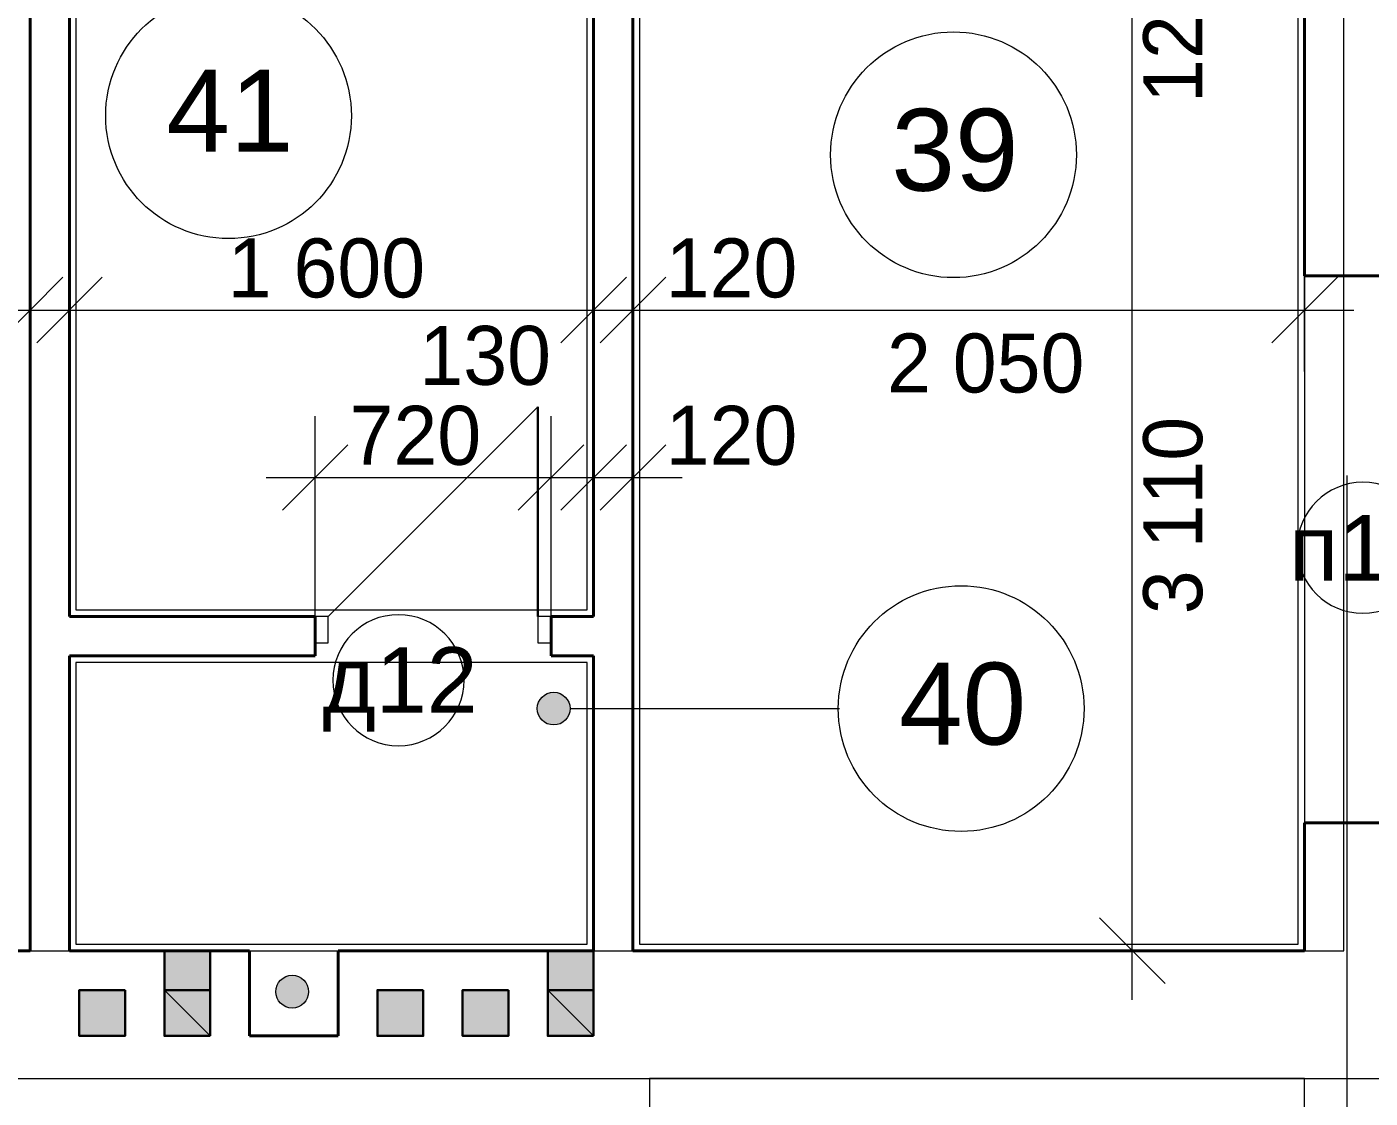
# Model space of a CAD drawing. Header units: millimetres. Extents: x 150455 to 593963, y -11068 to 166417.
# Drawn here: x 527297 to 531397, y 157556 to 160825 of the extents above; entities that cross this region are included whole.
import ezdxf
from ezdxf.enums import TextEntityAlignment as Align

# ---------------------------------------------------------------- set-up
doc = ezdxf.new("R2010")
doc.units = ezdxf.units.MM
doc.header["$MEASUREMENT"] = 0
doc.linetypes.add('Штриховая', pattern=[7000, 6000, -1000])
doc.linetypes.add('Штрихштриховая', pattern=[15500, 10000, -2000, 1500, -2000])
for name, color, linetype, lineweight in [('0_Ном._пера__19', 255, 'Continuous', 0), ('0_Ном._пера__41', 7, 'Continuous', 30), ('Двери ArchiCAD_Ном._пера__19', 255, 'Continuous', 0), ('Двери ArchiCAD_Ном._пера__21', 7, 'Continuous', 20), ('Двери ArchiCAD_Ном._пера__41', 7, 'Continuous', 30), ('Двери ArchiCAD_Ном._пера__61', 7, 'Continuous', 40), ('Интерьер- Перегородка_Ном._пера__61', 7, 'Continuous', 40), ('Колонны_Ном._пера__1', 7, 'Continuous', 13), ('Колонны_Ном._пера__21', 7, 'Continuous', 20), ('Колонны_Ном._пера__41', 7, 'Continuous', 30), ('Окна ArchiCAD_Ном._пера__12', 15, 'Continuous', 18), ('Паспорта зон ArchiCAD_Ном._пера__1', 7, 'Continuous', 13), ('перегородки_Ном._пера__21', 7, 'Continuous', 20), ('перегородки_Ном._пера__61', 7, 'Continuous', 40)]:
    doc.layers.add(name, color=color, linetype=linetype, lineweight=lineweight)
for name, color, linetype in [('Двери ArchiCAD', 7, 'Continuous'), ('Интерьер- Перегородка', 7, 'Continuous'), ('Колонны', 7, 'Continuous'), ('Маркеры дверей ArchiCAD', 7, 'Continuous'), ('Окна ArchiCAD', 7, 'Continuous'), ('перегородки', 7, 'Continuous'), ('Перекрытия', 7, 'Continuous'), ('Площі 1 пов.', 7, 'Continuous'), ('Розміри ОСЕЙ', 7, 'Continuous'), ('РОЗМІРИ ПЕРЕГОРОДОК', 7, 'Continuous')]:
    doc.layers.add(name, color=color, linetype=linetype)
for name, color, linetype, lineweight, true_color in [('Колонны_Ном._пера__4', 7, 'Continuous', 20, 0x016515), ('Маркеры дверей ArchiCAD_Ном._пера__3', 7, 'Continuous', 18, 0xdd5800), ('Перекрытия_Ном._пера__191', 7, 'Continuous', 0, 0xe8e8e8), ('Перекрытия_Ном._пера__222', 7, 'Continuous', 0, 0xe8e8e8), ('Перекрытия_Ном._пера__4', 7, 'Continuous', 20, 0x016515), ('Розміри ОСЕЙ_Ном._пера__98', 7, 'Continuous', 13, 0x001f3e), ('РОЗМІРИ ПЕРЕГОРОДОК_Ном._пера__98', 7, 'Continuous', 13, 0x001f3e)]:
    doc.layers.add(name, color=color, linetype=linetype, lineweight=lineweight, true_color=true_color)
doc.styles.add('СГЕНЕРИР_СТИЛЬ_1', font='')
doc.styles.add('СГЕНЕРИР_СТИЛЬ_2', font='')
doc.styles.add('СГЕНЕРИР_СТИЛЬ_3', font='')
doc.styles.get('СГЕНЕРИР_СТИЛЬ_1').set_extended_font_data('Arial')
doc.styles.get('СГЕНЕРИР_СТИЛЬ_2').set_extended_font_data('Century Gothic')
doc.styles.get('СГЕНЕРИР_СТИЛЬ_3').set_extended_font_data('Century Gothic', bold=True)
doc.dimstyles.new('СГЕНЕРИР_СТИЛЬ__1', dxfattribs={"dimtxt": 179.999995, "dimasz": 190, "dimexe": 0.18, "dimexo": 0, "dimgap": 0.09, "dimtad": 1, "dimtih": 1, "dimtoh": 1, "dimdec": 0, "dimzin": 0, "dimdsep": 46, "dimtxsty": 'СГЕНЕРИР_СТИЛЬ_2', "dimblk": 'ARROWHEAD_6', "dimblk1": 'ARROWHEAD_6', "dimblk2": 'ARROWHEAD_6', "dimcen": 0.09, "dimclrd": 256, "dimclre": 256, "dimclrt": 256, "dimadec": 0, "dimazin": 0, "dimtfac": 1, "dimtdec": 4, "dimtmove": 0, "dimatfit": 3, "dimfxl": 0, "dimtolj": 1, "dimtzin": 0, "dimarcsym": 0})
doc.dimstyles.new('СГЕНЕРИР_СТИЛЬ__10', dxfattribs={"dimtxt": 179.999995, "dimasz": 190, "dimexe": 0.18, "dimexo": 0, "dimgap": 0.09, "dimtad": 1, "dimtih": 1, "dimtoh": 1, "dimdec": 0, "dimzin": 0, "dimdsep": 46, "dimtxsty": 'СГЕНЕРИР_СТИЛЬ_2', "dimblk": 'ARROWHEAD_6', "dimblk1": 'ARROWHEAD_6', "dimblk2": 'ARROWHEAD_6', "dimcen": 0.09, "dimclrd": 256, "dimclre": 256, "dimclrt": 256, "dimadec": 0, "dimazin": 0, "dimtfac": 1, "dimtdec": 4, "dimtmove": 2, "dimatfit": 3, "dimfxl": 0, "dimtolj": 1, "dimtzin": 0, "dimarcsym": 0})
doc.dimstyles.new('СГЕНЕРИР_СТИЛЬ__15', dxfattribs={"dimtxt": 189.999998, "dimasz": 190, "dimexe": 0.18, "dimexo": 0, "dimgap": 0.09, "dimtad": 3, "dimdec": 0, "dimzin": 0, "dimdsep": 46, "dimtxsty": 'СГЕНЕРИР_СТИЛЬ_3', "dimblk": 'ARROWHEAD_6', "dimblk1": 'ARROWHEAD_6', "dimblk2": 'ARROWHEAD_6', "dimcen": 0.09, "dimclrd": 256, "dimclre": 256, "dimclrt": 256, "dimadec": 0, "dimazin": 0, "dimtfac": 1, "dimtdec": 4, "dimtmove": 0, "dimatfit": 3, "dimfxl": 0, "dimtolj": 1, "dimtzin": 0, "dimarcsym": 0})
doc.dimstyles.new('СГЕНЕРИР_СТИЛЬ__6', dxfattribs={"dimtxt": 179.999995, "dimasz": 190, "dimexe": 0.18, "dimexo": 0, "dimgap": 0.09, "dimtad": 3, "dimdec": 0, "dimzin": 0, "dimdsep": 46, "dimtxsty": 'СГЕНЕРИР_СТИЛЬ_2', "dimblk": 'ARROWHEAD_6', "dimblk1": 'ARROWHEAD_6', "dimblk2": 'ARROWHEAD_6', "dimcen": 0.09, "dimclrd": 256, "dimclre": 256, "dimclrt": 256, "dimadec": 0, "dimazin": 0, "dimtfac": 1, "dimtdec": 4, "dimtmove": 2, "dimatfit": 3, "dimfxl": 0, "dimtolj": 1, "dimtzin": 0, "dimarcsym": 0})
doc.dimstyles.new('СГЕНЕРИР_СТИЛЬ__7', dxfattribs={"dimtxt": 179.999995, "dimasz": 190, "dimexe": 0.18, "dimexo": 0, "dimgap": 0.09, "dimtad": 3, "dimdec": 0, "dimzin": 0, "dimdsep": 46, "dimtxsty": 'СГЕНЕРИР_СТИЛЬ_2', "dimblk": 'ARROWHEAD_6', "dimblk1": 'ARROWHEAD_6', "dimblk2": 'ARROWHEAD_6', "dimcen": 0.09, "dimclrd": 256, "dimclre": 256, "dimclrt": 256, "dimadec": 0, "dimazin": 0, "dimtfac": 1, "dimtdec": 4, "dimtmove": 0, "dimatfit": 3, "dimfxl": 0, "dimtolj": 1, "dimtzin": 0, "dimarcsym": 0})

# ---------------------------------------------------------------- blocks, each defined once
blk = doc.blocks.new('Перекрытие_4', base_point=(529197, 157615.6))
at = {"layer": 'Перекрытия_Ном._пера__222', "linetype": 'Continuous', "flags": 128}
blk.add_lwpolyline([(529197, 157615.6), (529197, 154955.6), (529197, 152185.6), (531197, 152185.6), (531197, 157615.6)], close=True, dxfattribs=at)
blk = doc.blocks.new('Перекрытие_5', base_point=(524857, 165385.6))
at = {"layer": 'Перекрытия_Ном._пера__191', "linetype": 'Continuous', "flags": 128}
blk.add_lwpolyline([(524857, 165385.6), (524857, 161585.6), (524857, 158005.6), (528996.8, 158005.6), (531317, 158005.6), (531317, 165385.6)], close=True, dxfattribs=at)
blk = doc.blocks.new('Приміщення для персоналу_39_13', base_point=(530125.4, 160434.9))
at = {"layer": 'Паспорта зон ArchiCAD_Ном._пера__1', "linetype": 'Continuous'}
blk.add_circle((530125.4, 160434.9), 375, dxfattribs=at)
at = {"linetype": 'Continuous', "lineweight": 0, "flags": 1}
for tag in ['ROOM_NAME', 'ROOM_AREA', 'ROOM_PERIM', 'ROOM_WALLS_SURF', 'ROOM_DOORS_SURF', 'ROOM_WINDS_SURF', 'ROOM_BASELEV', 'ROOM_HEIGHT', 'ROOM_NET_AREA', 'ROOM_REDUCED_AREA', 'ROOM_CALC_AREA', 'ROOM_VOLUME']:
    blk.add_attdef(tag, text='', height=200, dxfattribs=at).set_placement((530125.4, 160377.8), align=Align.BOTTOM_LEFT)
at = {"layer": 'Паспорта зон ArchiCAD_Ном._пера__1', "style": 'СГЕНЕРИР_СТИЛЬ_1'}
blk.add_attdef('ROOM_NUMBER', text='', height=250, dxfattribs=at).set_placement((529935.6, 160250.2), align=Align.BOTTOM_LEFT)
blk = doc.blocks.new('Умивальня з місцем для приб. ін_41_14', base_point=(527912.6, 160554))
at = {"layer": 'Паспорта зон ArchiCAD_Ном._пера__1', "linetype": 'Continuous'}
blk.add_circle((527912.6, 160554), 375, dxfattribs=at)
at = {"linetype": 'Continuous', "lineweight": 0, "flags": 1}
for tag in ['ROOM_NAME', 'ROOM_AREA', 'ROOM_PERIM', 'ROOM_WALLS_SURF', 'ROOM_DOORS_SURF', 'ROOM_WINDS_SURF', 'ROOM_BASELEV', 'ROOM_HEIGHT', 'ROOM_NET_AREA', 'ROOM_REDUCED_AREA', 'ROOM_CALC_AREA', 'ROOM_VOLUME']:
    blk.add_attdef(tag, text='', height=200, dxfattribs=at).set_placement((527912.6, 160496.9), align=Align.BOTTOM_LEFT)
at = {"layer": 'Паспорта зон ArchiCAD_Ном._пера__1', "style": 'СГЕНЕРИР_СТИЛЬ_1'}
blk.add_attdef('ROOM_NUMBER', text='', height=250, dxfattribs=at).set_placement((527722.9, 160369.4), align=Align.BOTTOM_LEFT)
blk = doc.blocks.new('С.В._40_19', base_point=(530148.7, 158744.5))
at = {"layer": 'Паспорта зон ArchiCAD_Ном._пера__1', "linetype": 'Continuous'}
blk.add_circle((530148.7, 158744.5), 375, dxfattribs=at)
at = {"linetype": 'Continuous', "lineweight": 0, "flags": 1}
for tag in ['ROOM_NAME', 'ROOM_AREA', 'ROOM_PERIM', 'ROOM_WALLS_SURF', 'ROOM_DOORS_SURF', 'ROOM_WINDS_SURF', 'ROOM_BASELEV', 'ROOM_HEIGHT', 'ROOM_NET_AREA', 'ROOM_REDUCED_AREA', 'ROOM_CALC_AREA', 'ROOM_VOLUME']:
    blk.add_attdef(tag, text='', height=200, dxfattribs=at).set_placement((530148.7, 158687.4), align=Align.BOTTOM_LEFT)
at = {"layer": 'Паспорта зон ArchiCAD_Ном._пера__1', "style": 'СГЕНЕРИР_СТИЛЬ_1'}
blk.add_attdef('ROOM_NUMBER', text='', height=250, dxfattribs=at).set_placement((529958.9, 158559.8), align=Align.BOTTOM_LEFT)
blk = doc.blocks.new('Проем дверной полуарочн 10_2')
at = {"layer": 'Двери ArchiCAD_Ном._пера__19', "linetype": 'Штриховая'}
for p, q in [((-835, 0), (835, 0)), ((-835, -510), (835, -510))]:
    blk.add_line(p, q, dxfattribs=at)
at = {"layer": 'Двери ArchiCAD_Ном._пера__61', "linetype": 'Continuous'}
for p, q in [((-835, 0), (-835, -510)), ((835, 0), (835, -510))]:
    blk.add_line(p, q, dxfattribs=at)
blk = doc.blocks.new('Маркер двери 12_40')
at = {"layer": 'Маркеры дверей ArchiCAD_Ном._пера__3', "linetype": 'Continuous'}
for start, end in [(0, 180), (180, 0)]:
    blk.add_arc((-4.8, -332.2), 200, start, end, dxfattribs=at)
at = {"layer": 'Маркеры дверей ArchiCAD_Ном._пера__3', "insert": (98.5, -558), "char_height": 200, "attachment_point": 7, "rotation": 90, "style": 'СГЕНЕРИР_СТИЛЬ_1'}
blk.add_mtext('{\\C7;п10}', dxfattribs=at)
blk = doc.blocks.new('Стена_2', base_point=(531707, 165895.6))
at = {"layer": 'Интерьер- Перегородка_Ном._пера__61', "linetype": 'Continuous', "flags": 128}
for points in [[(531197, 161115.2), (531197, 160065.6)], [(531197, 158395.6), (531197, 158005.6)]]:
    blk.add_lwpolyline(points, dxfattribs=at)
at = {"layer": 'Двери ArchiCAD', "color": 255, "linetype": 'Штриховая', "lineweight": 0, "zscale": 1000, "rotation": 270}
blk.add_blockref('Проем дверной полуарочн 10_2', (531707, 159230.6), dxfattribs=at)
at = {"layer": 'Маркеры дверей ArchiCAD_Ном._пера__3', "rotation": 270}
blk.add_blockref('Маркер двери 12_40', (531707, 159230.6), dxfattribs=at)
blk = doc.blocks.new('Ниша 12')
at = {"layer": 'Окна ArchiCAD_Ном._пера__12', "linetype": 'Continuous'}
blk.add_line((-135, 260), (135, 260), dxfattribs=at)
blk = doc.blocks.new('Стена_8', base_point=(524987, 157495.6))
at = {"layer": 'Интерьер- Перегородка_Ном._пера__61', "linetype": 'Continuous'}
for p, q in [((527977, 158005.6), (527977, 157745.6)), ((528247, 158005.6), (528247, 157745.6)), ((527977, 157745.6), (528247, 157745.6))]:
    blk.add_line(p, q, dxfattribs=at)
at = {"layer": 'Интерьер- Перегородка_Ном._пера__61', "linetype": 'Continuous', "flags": 128}
for points in [[(527307, 158005.6), (524987, 158005.6)], [(527977, 158005.6), (527427, 158005.6)], [(529027, 158005.6), (528247, 158005.6)], [(531197, 158005.6), (529147, 158005.6)]]:
    blk.add_lwpolyline(points, dxfattribs=at)
at = {"layer": 'Окна ArchiCAD', "color": 15, "linetype": 'Continuous', "lineweight": 18, "zscale": 1000}
blk.add_blockref('Ниша 12', (528112, 157745.6), dxfattribs=at)
blk = doc.blocks.new('Стена_64', base_point=(529147, 161235.2))
at = {"layer": 'перегородки_Ном._пера__61', "linetype": 'Continuous', "flags": 128}
for points in [[(529027, 161115.2), (529027, 159025.6)], [(529147, 158005.6), (529147, 161115.2)], [(529027, 158905.6), (529027, 158005.6)]]:
    blk.add_lwpolyline(points, dxfattribs=at)
blk = doc.blocks.new('Стена_65', base_point=(527427, 161235.2))
at = {"layer": 'перегородки_Ном._пера__61', "linetype": 'Continuous', "flags": 128}
for points in [[(527307, 161115.2), (527307, 158005.6)], [(527427, 159025.6), (527427, 161115.2)], [(527427, 158005.6), (527427, 158905.6)]]:
    blk.add_lwpolyline(points, dxfattribs=at)
blk = doc.blocks.new('Д1 Витрина 1 10_4')
at = {"layer": 'Двери ArchiCAD_Ном._пера__21', "linetype": 'Continuous'}
for p, q in [((-320, 0), (320, 640)), ((-360, 0), (-360, -80)), ((-320, 0), (-360, 0)), ((-320, -40), (-320, 0)), ((320, 0), (320, -40)), ((360, 0), (320, 0)), ((360, -80), (360, 0)), ((-320, -65.4), (-320, -40)), ((320, -40), (320, -65.4)), ((-360, -80), (-320, -80)), ((-320, -80), (-320, -65.4)), ((320, -65.4), (320, -80)), ((320, -80), (360, -80))]:
    blk.add_line(p, q, dxfattribs=at)
at = {"layer": 'Двери ArchiCAD_Ном._пера__41', "linetype": 'Continuous'}
blk.add_line((320, 0), (320, 640), dxfattribs=at)
at = {"layer": 'Двери ArchiCAD_Ном._пера__61', "linetype": 'Continuous'}
for p, q in [((-360, 0), (-360, -120)), ((360, 0), (360, -120))]:
    blk.add_line(p, q, dxfattribs=at)
blk = doc.blocks.new('Маркер двери 10_15')
at = {"layer": 'Маркеры дверей ArchiCAD_Ном._пера__3', "linetype": 'Continuous'}
for start, end in [(0, 180), (180, 0)]:
    blk.add_arc((105.7, 74.5), 200, start, end, dxfattribs=at)
at = {"layer": 'Маркеры дверей ArchiCAD_Ном._пера__3', "style": 'СГЕНЕРИР_СТИЛЬ_1'}
blk.add_attdef('AC_WIDO_ID', text='', height=200, rotation=180, dxfattribs=at).set_placement((337.9, 233.7), align=Align.BOTTOM_LEFT)
blk = doc.blocks.new('Стена_69', base_point=(529147, 158905.6))
at = {"layer": 'перегородки_Ном._пера__61', "linetype": 'Continuous', "flags": 128}
for points in [[(528177, 159025.6), (527427, 159025.6)], [(529027, 159025.6), (528897, 159025.6)], [(527427, 158905.6), (528177, 158905.6)], [(528897, 158905.6), (529027, 158905.6)]]:
    blk.add_lwpolyline(points, dxfattribs=at)
at = {"layer": 'Двери ArchiCAD', "color": 15, "linetype": 'Continuous', "lineweight": 18, "zscale": 1000}
blk.add_blockref('Д1 Витрина 1 10_4', (528537, 159025.6), dxfattribs=at)
at = {"layer": 'Маркеры дверей ArchiCAD', "color": 32, "lineweight": 18, "true_color": 0xdd5800}
ref = blk.add_blockref('Маркер двери 10_15', (528537, 158905.6), dxfattribs=dict(at, rotation=180))
ref.add_attrib('AC_WIDO_ID', 'д12', dxfattribs={"layer": 'Маркеры дверей ArchiCAD_Ном._пера__3', "color": 32, "lineweight": 18, "true_color": 0xdd5800, "height": 200, "rotation": 360, "style": 'СГЕНЕРИР_СТИЛЬ_1'}).set_placement((528199.1, 158672), align=Align.BOTTOM_LEFT)
blk = doc.blocks.new('Линия_16', base_point=(528905.1, 158744.5))
at = {"layer": 'перегородки', "linetype": 'Continuous', "lineweight": 0, "true_color": 0x000000}
blk.add_hatch(color=18, dxfattribs=at).paths.add_polyline_path([(528955.1, 158744.5), (528951.3, 158763.7), (528940.5, 158779.9), (528924.3, 158790.7), (528905.1, 158794.5), (528886, 158790.7), (528869.8, 158779.9), (528859, 158763.7), (528855.1, 158744.5), (528859, 158725.4), (528869.8, 158709.2), (528886, 158698.3), (528905.1, 158694.5), (528924.3, 158698.3), (528940.5, 158709.2), (528951.3, 158725.4)])
at = {"layer": 'перегородки_Ном._пера__21', "linetype": 'Continuous'}
blk.add_line((528955.1, 158744.5), (529777, 158744.5), dxfattribs=at)
blk.add_circle((528905.1, 158744.5), 50, dxfattribs=at)
blk = doc.blocks.new('*D487')
at = {"layer": 'РОЗМІРИ ПЕРЕГОРОДОК_Ном._пера__98', "linetype": 'Continuous'}
for p, q in [((524987, 158915.2), (524987, 160148.5)), ((527307, 159773.5), (527307, 160148.5)), ((525087, 160061), (524887, 159861)), ((527407, 160061), (527207, 159861)), ((524837, 159961), (524987, 159961)), ((524987, 159961), (527307, 159961))]:
    blk.add_line(p, q, dxfattribs=at)
at = {"layer": 'РОЗМІРИ ПЕРЕГОРОДОК_Ном._пера__98', "char_height": 180, "attachment_point": 7, "style": 'СГЕНЕРИР_СТИЛЬ_2'}
for s, insert in [('{2\xa0320}', (525590, 159997)), ('{120}', (526785.2, 159997))]:
    blk.add_mtext(s, dxfattribs=dict(at, insert=insert))
blk = doc.blocks.new('ARROWHEAD_6')
at = {"color": 0, "linetype": 'Continuous', "lineweight": 0}
for p, q in [((-0.5, -0.5), (0.5, 0.5)), ((0, 0), (-1, 0))]:
    blk.add_line(p, q, dxfattribs=at)
blk = doc.blocks.new('*D488')
at = {"layer": 'РОЗМІРИ ПЕРЕГОРОДОК_Ном._пера__98', "linetype": 'Continuous'}
for p, q in [((527307, 159773.5), (527307, 160148.5)), ((527427, 159773.5), (527427, 160148.5)), ((527407, 160061), (527207, 159861)), ((527527, 160061), (527327, 159861)), ((527307, 159961), (527427, 159961))]:
    blk.add_line(p, q, dxfattribs=at)
blk = doc.blocks.new('*D489')
at = {"layer": 'РОЗМІРИ ПЕРЕГОРОДОК_Ном._пера__98', "linetype": 'Continuous'}
for p, q in [((527427, 159773.5), (527427, 160148.5)), ((529027, 159773.5), (529027, 160148.5)), ((527527, 160061), (527327, 159861)), ((529127, 160061), (528927, 159861)), ((527427, 159961), (529027, 159961))]:
    blk.add_line(p, q, dxfattribs=at)
at = {"layer": 'РОЗМІРИ ПЕРЕГОРОДОК_Ном._пера__98', "insert": (527910.2, 159997), "char_height": 180, "attachment_point": 7, "style": 'СГЕНЕРИР_СТИЛЬ_2'}
blk.add_mtext('{1\xa0600}', dxfattribs=at)
blk = doc.blocks.new('*D490')
at = {"layer": 'РОЗМІРИ ПЕРЕГОРОДОК_Ном._пера__98', "linetype": 'Continuous'}
for p, q in [((529027, 159773.5), (529027, 160148.5)), ((529147, 159773.5), (529147, 160148.5)), ((529127, 160061), (528927, 159861)), ((529247, 160061), (529047, 159861)), ((529027, 159961), (529147, 159961))]:
    blk.add_line(p, q, dxfattribs=at)
blk = doc.blocks.new('*D491')
at = {"layer": 'РОЗМІРИ ПЕРЕГОРОДОК_Ном._пера__98', "linetype": 'Continuous'}
for p, q in [((531197, 159773.5), (531197, 161115.2)), ((529147, 159773.5), (529147, 160148.5)), ((529247, 160061), (529047, 159861)), ((531097, 159861), (531297, 160061)), ((529147, 159961), (531197, 159961)), ((531197, 159961), (531347, 159961))]:
    blk.add_line(p, q, dxfattribs=at)
at = {"layer": 'РОЗМІРИ ПЕРЕГОРОДОК_Ном._пера__98', "char_height": 180, "attachment_point": 7, "style": 'СГЕНЕРИР_СТИЛЬ_2'}
for s, insert in [('{120}', (529247, 159997)), ('{2\xa0050}', (529922.4, 159706.8))]:
    blk.add_mtext(s, dxfattribs=dict(at, insert=insert))
blk = doc.blocks.new('*D492')
at = {"layer": 'РОЗМІРИ ПЕРЕГОРОДОК_Ном._пера__98', "linetype": 'Continuous'}
for p, q in [((528177, 159025.6), (528177, 159637.6)), ((528897, 159025.6), (528897, 159637.6)), ((528277, 159550.1), (528077, 159350.1)), ((528997, 159550.1), (528797, 159350.1)), ((528027, 159450.1), (528177, 159450.1)), ((528177, 159450.1), (528897, 159450.1))]:
    blk.add_line(p, q, dxfattribs=at)
at = {"layer": 'РОЗМІРИ ПЕРЕГОРОДОК_Ном._пера__98', "char_height": 180, "attachment_point": 7, "style": 'СГЕНЕРИР_СТИЛЬ_2'}
for s, insert in [('{130}', (528495.1, 159730.1)), ('{720}', (528282.1, 159486.1))]:
    blk.add_mtext(s, dxfattribs=dict(at, insert=insert))
blk = doc.blocks.new('*D493')
at = {"layer": 'РОЗМІРИ ПЕРЕГОРОДОК_Ном._пера__98', "linetype": 'Continuous'}
for p, q in [((528897, 159025.6), (528897, 159637.6)), ((529027, 159262.6), (529027, 159637.6)), ((528997, 159550.1), (528797, 159350.1)), ((528927, 159350.1), (529127, 159550.1)), ((528897, 159450.1), (529027, 159450.1))]:
    blk.add_line(p, q, dxfattribs=at)
blk = doc.blocks.new('*D494')
at = {"layer": 'РОЗМІРИ ПЕРЕГОРОДОК_Ном._пера__98', "linetype": 'Continuous'}
for p, q in [((529027, 159262.6), (529027, 159637.6)), ((529147, 159262.6), (529147, 159637.6)), ((528927, 159350.1), (529127, 159550.1)), ((529247, 159550.1), (529047, 159350.1)), ((529027, 159450.1), (529147, 159450.1)), ((529147, 159450.1), (529297, 159450.1))]:
    blk.add_line(p, q, dxfattribs=at)
at = {"layer": 'РОЗМІРИ ПЕРЕГОРОДОК_Ном._пера__98', "insert": (529247, 159486.1), "char_height": 180, "attachment_point": 7, "style": 'СГЕНЕРИР_СТИЛЬ_2'}
blk.add_mtext('{120}', dxfattribs=at)
blk = doc.blocks.new('*D504')
at = {"layer": 'РОЗМІРИ ПЕРЕГОРОДОК_Ном._пера__98', "linetype": 'Continuous'}
for p, q in [((530571, 161215.2), (530771, 161015.2)), ((530858.5, 161115.2), (530483.5, 161115.2)), ((530671, 158005.6), (530671, 161115.2)), ((530571, 158105.6), (530771, 157905.6)), ((531197, 158005.6), (530483.5, 158005.6)), ((530671, 157855.6), (530671, 158005.6))]:
    blk.add_line(p, q, dxfattribs=at)
at = {"layer": 'РОЗМІРИ ПЕРЕГОРОДОК_Ном._пера__98', "char_height": 180, "attachment_point": 7, "rotation": 90, "style": 'СГЕНЕРИР_СТИЛЬ_2'}
for s, insert in [('{120}', (530887, 160593.4)), ('{3\xa0110}', (530887, 159032.7))]:
    blk.add_mtext(s, dxfattribs=dict(at, insert=insert))
blk = doc.blocks.new('*D505')
at = {"layer": 'РОЗМІРИ ПЕРЕГОРОДОК_Ном._пера__98', "linetype": 'Continuous'}
for p, q in [((530571, 161335.2), (530771, 161135.2)), ((530858.5, 161235.2), (530483.5, 161235.2)), ((530571, 161215.2), (530771, 161015.2)), ((530671, 161115.2), (530671, 161235.2)), ((530858.5, 161115.2), (530483.5, 161115.2))]:
    blk.add_line(p, q, dxfattribs=at)
blk = doc.blocks.new('*D506')
at = {"layer": 'РОЗМІРИ ПЕРЕГОРОДОК_Ном._пера__98', "linetype": 'Continuous'}
for p, q in [((530571, 163665.6), (530771, 163465.6)), ((530858.5, 163565.6), (530483.5, 163565.6)), ((530671, 161235.2), (530671, 163565.6)), ((530571, 161335.2), (530771, 161135.2)), ((530858.5, 161235.2), (530483.5, 161235.2))]:
    blk.add_line(p, q, dxfattribs=at)
at = {"layer": 'РОЗМІРИ ПЕРЕГОРОДОК_Ном._пера__98', "char_height": 180, "attachment_point": 7, "rotation": 90, "style": 'СГЕНЕРИР_СТИЛЬ_2'}
for s, insert in [('{120}', (530509.4, 163043.8)), ('{2\xa0330}', (530887, 161437.6))]:
    blk.add_mtext(s, dxfattribs=dict(at, insert=insert))
blk = doc.blocks.new('*D507')
at = {"layer": 'РОЗМІРИ ПЕРЕГОРОДОК_Ном._пера__98', "linetype": 'Continuous'}
for p, q in [((530571, 163785.6), (530771, 163585.6)), ((530858.5, 163685.6), (530483.5, 163685.6)), ((530671, 163565.6), (530671, 163685.6)), ((530571, 163665.6), (530771, 163465.6)), ((530858.5, 163565.6), (530483.5, 163565.6))]:
    blk.add_line(p, q, dxfattribs=at)
blk = doc.blocks.new('*D508')
at = {"layer": 'РОЗМІРИ ПЕРЕГОРОДОК_Ном._пера__98', "linetype": 'Continuous'}
for p, q in [((530671, 165385.6), (530671, 165535.6)), ((530771, 165285.6), (530571, 165485.6)), ((531197, 165385.6), (530483.5, 165385.6)), ((530671, 163685.6), (530671, 165385.6)), ((530571, 163785.6), (530771, 163585.6)), ((530858.5, 163685.6), (530483.5, 163685.6))]:
    blk.add_line(p, q, dxfattribs=at)
at = {"layer": 'РОЗМІРИ ПЕРЕГОРОДОК_Ном._пера__98', "insert": (530887, 164218.8), "char_height": 180, "attachment_point": 7, "rotation": 90, "style": 'СГЕНЕРИР_СТИЛЬ_2'}
blk.add_mtext('{1\xa0700}', dxfattribs=at)
blk = doc.blocks.new('Колонна_9', base_point=(528107, 157880.5))
at = {"layer": 'Колонны', "linetype": 'Continuous', "lineweight": 0, "true_color": 0xffffff}
blk.add_hatch(color=7, dxfattribs=at).paths.add_polyline_path([(528157, 157880.5, 0.414214), (528107, 157930.5, 0.414214), (528057, 157880.5, 0.414214), (528107, 157830.5, 0.414214)])
at = {"layer": 'Колонны_Ном._пера__21', "linetype": 'Continuous'}
blk.add_circle((528107, 157880.5), 50, dxfattribs=at)
blk = doc.blocks.new('Колонна_21', base_point=(528437, 157815.6))
at = {"layer": 'Колонны_Ном._пера__4', "linetype": 'Continuous'}
blk.add_hatch(color=256, dxfattribs=at).paths.add_polyline_path([(528507, 157885.6), (528367, 157885.6), (528367, 157745.6), (528507, 157745.6)])
at = {"layer": 'Колонны_Ном._пера__41', "linetype": 'Continuous', "flags": 128}
blk.add_lwpolyline([(528507, 157885.6), (528367, 157885.6), (528367, 157745.6), (528507, 157745.6)], close=True, dxfattribs=at)
blk = doc.blocks.new('Колонна_22', base_point=(528697, 157815.6))
at = {"layer": 'Колонны_Ном._пера__4', "linetype": 'Continuous'}
blk.add_hatch(color=256, dxfattribs=at).paths.add_polyline_path([(528767, 157885.6), (528627, 157885.6), (528627, 157745.6), (528767, 157745.6)])
at = {"layer": 'Колонны_Ном._пера__41', "linetype": 'Continuous', "flags": 128}
blk.add_lwpolyline([(528767, 157885.6), (528627, 157885.6), (528627, 157745.6), (528767, 157745.6)], close=True, dxfattribs=at)
blk = doc.blocks.new('Колонна_32', base_point=(528957, 157815.6))
at = {"layer": 'Колонны', "linetype": 'Continuous', "lineweight": 0, "true_color": 0xffffff}
blk.add_hatch(color=7, dxfattribs=at).paths.add_polyline_path([(529027, 157745.6), (529027, 157885.6), (528887, 157885.6), (528887, 157745.6)])
at = {"layer": 'Колонны_Ном._пера__1', "linetype": 'Continuous'}
blk.add_line((529027, 157745.6), (528887, 157885.6), dxfattribs=at)
at = {"layer": 'Колонны_Ном._пера__41', "linetype": 'Continuous', "flags": 128}
blk.add_lwpolyline([(529027, 157745.6), (529027, 157885.6), (528887, 157885.6), (528887, 157745.6)], close=True, dxfattribs=at)
blk = doc.blocks.new('Колонна_33', base_point=(527787, 157815.6))
at = {"layer": 'Колонны', "linetype": 'Continuous', "lineweight": 0, "true_color": 0xffffff}
blk.add_hatch(color=7, dxfattribs=at).paths.add_polyline_path([(527857, 157745.6), (527857, 157885.6), (527717, 157885.6), (527717, 157745.6)])
at = {"layer": 'Колонны_Ном._пера__1', "linetype": 'Continuous'}
blk.add_line((527857, 157745.6), (527717, 157885.6), dxfattribs=at)
at = {"layer": 'Колонны_Ном._пера__41', "linetype": 'Continuous', "flags": 128}
blk.add_lwpolyline([(527857, 157745.6), (527857, 157885.6), (527717, 157885.6), (527717, 157745.6)], close=True, dxfattribs=at)
blk = doc.blocks.new('Колонна_34', base_point=(527527, 157815.6))
at = {"layer": 'Колонны_Ном._пера__4', "linetype": 'Continuous'}
blk.add_hatch(color=256, dxfattribs=at).paths.add_polyline_path([(527597, 157885.6), (527457, 157885.6), (527457, 157745.6), (527597, 157745.6)])
at = {"layer": 'Колонны_Ном._пера__41', "linetype": 'Continuous', "flags": 128}
blk.add_lwpolyline([(527597, 157885.6), (527457, 157885.6), (527457, 157745.6), (527597, 157745.6)], close=True, dxfattribs=at)
blk = doc.blocks.new('Линия_41', base_point=(531327, 133556.4))
at = {"layer": 'Перекрытия_Ном._пера__4', "linetype": 'Штрихштриховая'}
blk.add_line((531327, 133956.4), (531327, 165895.6), dxfattribs=at)
blk = doc.blocks.new('Линия_42', base_point=(523648.7, 157615.6))
at = {"layer": 'Перекрытия_Ном._пера__4', "linetype": 'Штрихштриховая'}
blk.add_line((523648.7, 157615.6), (549954.3, 157615.6), dxfattribs=at)
blk = doc.blocks.new('*D870')
at = {"layer": 'Розміри ОСЕЙ_Ном._пера__98', "linetype": 'Continuous'}
for p, q in [((548733.7, 142565.6), (548533.7, 142765.6)), ((548446.2, 142665.6), (548821.2, 142665.6)), ((548633.7, 142665.6), (548633.7, 142325.6)), ((548733.7, 142225.6), (548533.7, 142425.6)), ((548446.2, 142325.6), (548821.2, 142325.6))]:
    blk.add_line(p, q, dxfattribs=at)
blk = doc.blocks.new('*D871')
at = {"layer": 'Розміри ОСЕЙ_Ном._пера__98', "linetype": 'Continuous'}
for p, q in [((548733.7, 142225.6), (548533.7, 142425.6)), ((548446.2, 142325.6), (548821.2, 142325.6)), ((548633.7, 142325.6), (548633.7, 141975.6)), ((548733.7, 141875.6), (548533.7, 142075.6)), ((548446.2, 141975.6), (548821.2, 141975.6))]:
    blk.add_line(p, q, dxfattribs=at)
blk = doc.blocks.new('*D872')
at = {"layer": 'Розміри ОСЕЙ_Ном._пера__98', "linetype": 'Continuous'}
for p, q in [((548733.7, 141875.6), (548533.7, 142075.6)), ((548446.2, 141975.6), (548821.2, 141975.6)), ((548633.7, 141975.6), (548633.7, 141685.6)), ((548533.7, 141785.6), (548733.7, 141585.6)), ((548446.2, 141685.6), (548821.2, 141685.6)), ((548633.7, 141685.6), (548633.7, 141535.6))]:
    blk.add_line(p, q, dxfattribs=at)
at = {"layer": 'Розміри ОСЕЙ_Ном._пера__98', "char_height": 190, "attachment_point": 7, "rotation": 90, "style": 'СГЕНЕРИР_СТИЛЬ_3'}
for s, insert in [('{350}', (549080.2, 141925.3)), ('{290}', (548861.7, 141135))]:
    blk.add_mtext(s, dxfattribs=dict(at, insert=insert))

msp = doc.modelspace()

# ---------------------------------------------------------------- hatches: boundary and pattern name
at = {"layer": '0_Ном._пера__19', "linetype": 'Continuous', "lineweight": 15}
for points in [[(527717, 157885.6), (527857, 157885.6), (527857, 158005.6), (527717, 158005.6)], [(528887, 157885.6), (529027, 157885.6), (529027, 158005.6), (528887, 158005.6)]]:
    msp.add_hatch(color=9, dxfattribs=at).paths.add_polyline_path(points)

# ---------------------------------------------------------------- linework, layer by layer
at = {"layer": '0_Ном._пера__41', "linetype": 'Continuous', "flags": 128}
for points in [[(527717, 157885.6), (527857, 157885.6), (527857, 158005.6), (527717, 158005.6)], [(528887, 157885.6), (529027, 157885.6), (529027, 158005.6), (528887, 158005.6)]]:
    msp.add_lwpolyline(points, close=True, dxfattribs=at)
at = {"layer": 'Площі 1 пов.', "color": 9, "linetype": 'Continuous', "lineweight": 0, "true_color": 0xd2d2ac, "flags": 128}
for points in [[(527447, 161095.2), (527447, 159045.6), (529007, 159045.6), (529007, 161095.2)], [(529167, 161095.2), (529167, 158025.6), (531177, 158025.6), (531177, 161095.2)], [(529007, 158885.6), (527447, 158885.6), (527447, 158025.6), (529007, 158025.6)]]:
    msp.add_lwpolyline(points, close=True, dxfattribs=at)

# ---------------------------------------------------------------- block references
at = {"layer": 'Интерьер- Перегородка'}
for name, p in [('Стена_2', (531707, 165895.6)), ('Стена_8', (524987, 157495.6))]:
    msp.add_blockref(name, p, dxfattribs=at)
at = {"layer": 'Колонны'}
for name, p in [('Колонна_9', (528107, 157880.5)), ('Колонна_34', (527527, 157815.6)), ('Колонна_33', (527787, 157815.6)), ('Колонна_21', (528437, 157815.6)), ('Колонна_22', (528697, 157815.6)), ('Колонна_32', (528957, 157815.6))]:
    msp.add_blockref(name, p, dxfattribs=at)
at = {"layer": 'перегородки'}
for name, p in [('Стена_65', (527427, 161235.2)), ('Стена_64', (529147, 161235.2)), ('Стена_69', (529147, 158905.6))]:
    msp.add_blockref(name, p, dxfattribs=at)
at = {"layer": 'перегородки', "linetype": 'Continuous'}
msp.add_blockref('Линия_16', (528905.1, 158744.5), dxfattribs=at)
at = {"layer": 'Перекрытия', "color": 108, "linetype": 'Штрихштриховая', "lineweight": 20, "true_color": 0x016515}
for name, p in [('Линия_41', (531327, 133556.4)), ('Линия_42', (523648.7, 157615.6))]:
    msp.add_blockref(name, p, dxfattribs=at)
at = {"layer": 'Перекрытия', "color": 254, "linetype": 'Continuous', "lineweight": 0, "true_color": 0xe8e8e8}
for name, p in [('Перекрытие_5', (524857, 165385.6)), ('Перекрытие_4', (529197, 157615.6))]:
    msp.add_blockref(name, p, dxfattribs=at)
at = {"layer": 'Площі 1 пов.', "linetype": 'Continuous'}
ref = msp.add_blockref('Умивальня з місцем для приб. ін_41_14', (527912.6, 160554), dxfattribs=at)
ref.add_attrib('ROOM_NUMBER', '41', dxfattribs={"layer": 'Паспорта зон ArchiCAD_Ном._пера__1', "color": 7, "linetype": 'Continuous', "height": 250, "style": 'СГЕНЕРИР_СТИЛЬ_1'}).set_placement((527722.9, 160369.4), align=Align.BOTTOM_LEFT)
ref = msp.add_blockref('Приміщення для персоналу_39_13', (530125.4, 160434.9), dxfattribs=at)
ref.add_attrib('ROOM_NUMBER', '39', dxfattribs={"layer": 'Паспорта зон ArchiCAD_Ном._пера__1', "color": 7, "linetype": 'Continuous', "height": 250, "style": 'СГЕНЕРИР_СТИЛЬ_1'}).set_placement((529935.6, 160250.2), align=Align.BOTTOM_LEFT)
ref = msp.add_blockref('С.В._40_19', (530148.7, 158744.5), dxfattribs=at)
ref.add_attrib('ROOM_NUMBER', '40', dxfattribs={"layer": 'Паспорта зон ArchiCAD_Ном._пера__1', "color": 7, "linetype": 'Continuous', "height": 250, "style": 'СГЕНЕРИР_СТИЛЬ_1'}).set_placement((529958.9, 158559.8), align=Align.BOTTOM_LEFT)

# ---------------------------------------------------------------- dimensions: what is measured, and where the dimension line sits
at = {"layer": 'Розміри ОСЕЙ', "color": 158, "linetype": 'Continuous', "lineweight": 13, "true_color": 0x001f3e}
for p1, p2, picture, middle in [((548857.5, 142665.6), (529909.5, 142325.6), '*D870', (548766.7, 142979.3)), ((529909.5, 142325.6), (548843.8, 141975.6), '*D871', (548985.2, 142139)), ((548843.8, 141975.6), (529909.5, 141685.6), '*D872', (548766.7, 141348.7))]:
    dim = msp.add_linear_dim(base=(548633.7, 165635.6), p1=p1, p2=p2, angle=270, dimstyle='СГЕНЕРИР_СТИЛЬ__15', dxfattribs=at)
    dim.commit()
    dim.dimension.update_dxf_attribs({"geometry": picture, "text_midpoint": middle})
at = {"layer": 'РОЗМІРИ ПЕРЕГОРОДОК', "color": 158, "linetype": 'Continuous', "lineweight": 13, "true_color": 0x001f3e}
for p1, p2, dimstyle, picture, middle in [((529372, 163685.6), (531197, 165385.6), 'СГЕНЕРИР_СТИЛЬ__7', '*D508', (530797, 164527.4)), ((529372, 163565.6), (529372, 163685.6), 'СГЕНЕРИР_СТИЛЬ__6', '*D507', (530419.4, 163246.2)), ((530427, 161235.2), (529372, 163565.6), 'СГЕНЕРИР_СТИЛЬ__6', '*D506', (530797, 161746.2)), ((530427, 161115.2), (530427, 161235.2), 'СГЕНЕРИР_СТИЛЬ__7', '*D505', (530797, 160795.8)), ((531197, 158005.6), (530427, 161115.2), 'СГЕНЕРИР_СТИЛЬ__7', '*D504', (530797, 159341.3))]:
    dim = msp.add_linear_dim(base=(530671, 158005.6), p1=p1, p2=p2, angle=90, dimstyle=dimstyle, dxfattribs=at)
    dim.commit()
    dim.dimension.update_dxf_attribs({"geometry": picture, "text_midpoint": middle})
for base, p1, p2, dimstyle, picture, middle in [((524987, 159961), (529147, 159365.4), (531197, 161115.2), 'СГЕНЕРИР_СТИЛЬ__10', '*D491', (530230.9, 159796.8)), ((524987, 159961), (524987, 158915.2), (527307, 159365.4), 'СГЕНЕРИР_СТИЛЬ__10', '*D487', (525898.6, 160087)), ((524987, 159961), (527427, 159365.4), (529027, 159365.4), 'СГЕНЕРИР_СТИЛЬ__1', '*D489', (528218.8, 160087)), ((524987, 159961), (527307, 159365.4), (527427, 159365.4), 'СГЕНЕРИР_СТИЛЬ__1', '*D488', (526987.6, 160087)), ((524987, 159961), (529027, 159365.4), (529147, 159365.4), 'СГЕНЕРИР_СТИЛЬ__1', '*D490', (529449.5, 160087)), ((528177, 159450.1), (528177, 159025.6), (528897, 159025.6), 'СГЕНЕРИР_СТИЛЬ__10', '*D492', (528484.6, 159576.1)), ((528177, 159450.1), (528897, 159025.6), (529027, 159365.4), 'СГЕНЕРИР_СТИЛЬ__10', '*D493', (528697.5, 159820.1)), ((528177, 159450.1), (529027, 159365.4), (529147, 159365.4), 'СГЕНЕРИР_СТИЛЬ__1', '*D494', (529449.5, 159576.1))]:
    dim = msp.add_linear_dim(base=base, p1=p1, p2=p2, dimstyle=dimstyle, dxfattribs=at)
    dim.commit()
    dim.dimension.update_dxf_attribs({"geometry": picture, "text_midpoint": middle})

doc.saveas('drawing.dxf')
